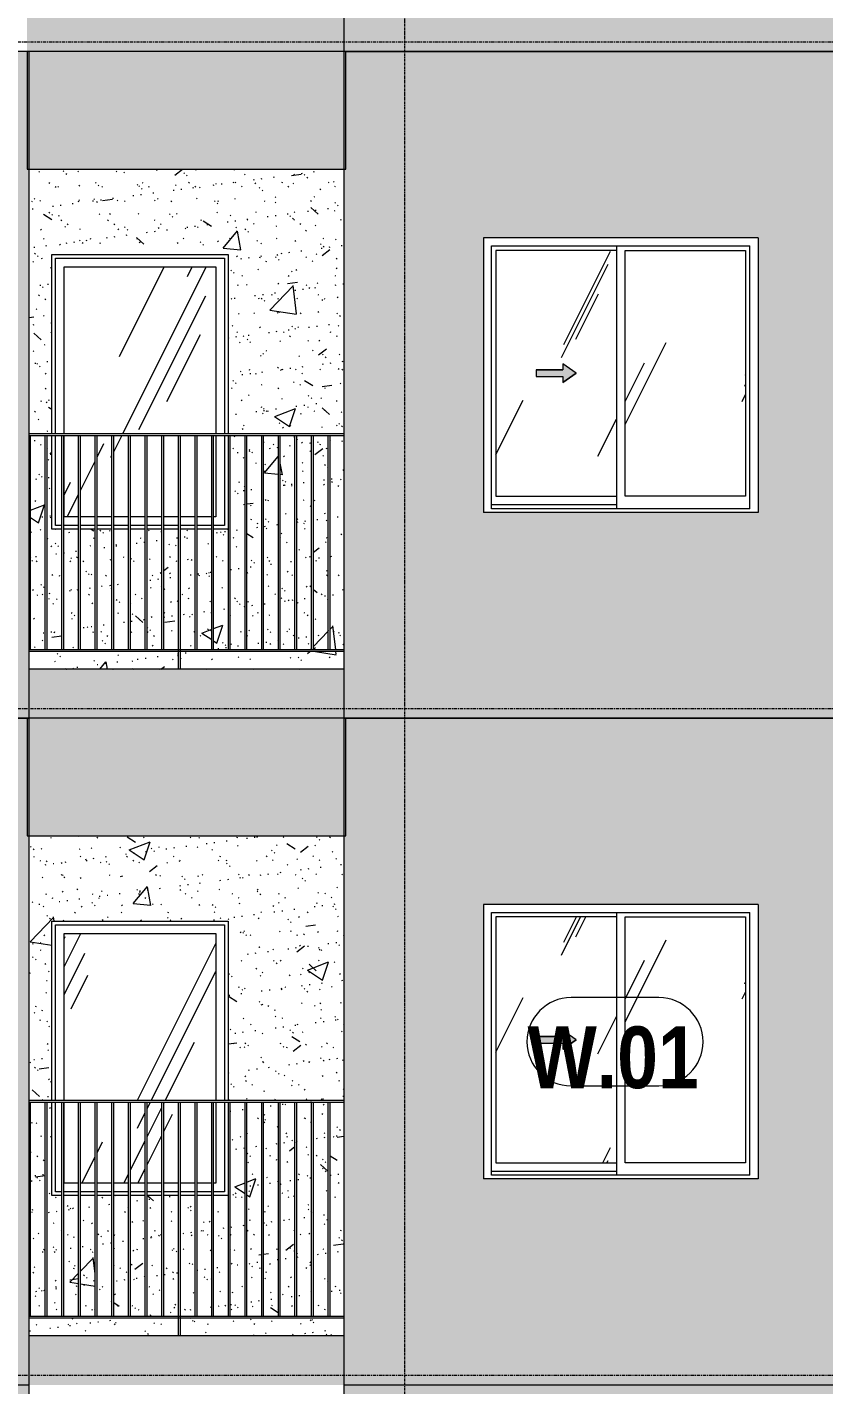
# Model space of a CAD drawing. Header units: millimetres. Extents: x 9199 to 175431, y -4466 to 35300.
# Drawn here: x 127776 to 131839, y 8950 to 15875 of the extents above; entities that cross this region are included whole.
import ezdxf

# ---------------------------------------------------------------- set-up
doc = ezdxf.new("R2010")
doc.units = ezdxf.units.MM
for name, pattern in [('1 NÉT CALL OUT', [6, 3, -3]), ('Centre', [31.75, 6.35, -4.7625, 15.875, -4.7625]), ('Grid Line', [22.225, 12.7, -3.175, 3.175, -3.175])]:
    doc.linetypes.add(name, pattern=pattern)
for name, color, linetype, lineweight in [('0-2', 250, 'Continuous', 5), ('A-DETL-GENF', 92, 'Continuous', 9), ('A-DETL-GENF-1', 92, '1 NÉT CALL OUT', 9), ('A-FLOR-HRAL-1', 253, 'Continuous', 9), ('A-FLOR-LEVL-2', 51, 'Centre', 9), ('A-GLAZ', 151, 'Continuous', 9), ('A-GLAZ-1', 253, 'Continuous', 9), ('A-GLAZ-2', 7, 'Continuous', 9), ('A-GLAZ-3', 7, '1 NÉT CALL OUT', 9), ('A-GLAZ-IDEN', 152, 'Continuous', 9), ('A-WALL', 113, 'Continuous', 9), ('A-WALL-PATT-1', 9, 'Continuous', 9), ('A-WALL-PATT-2', 111, 'Continuous', 5), ('I-WALL', 2, 'Continuous', 9), ('I-WALL-1', 7, 'Continuous', 9), ('S-GRID-1', 1, 'Grid Line', 9)]:
    doc.layers.add(name, color=color, linetype=linetype, lineweight=lineweight)
doc.styles.add('Arial_B_1', font='arialbd.ttf', dxfattribs={"width": 0.85, "height": 315})
pattern_1 = [(50, (-51555.6, 1200), (1093.104, -95.634), [114.3, -1257.3]), (355, (-51555.6, 1200), (-211.46, 1146.34), [91.44, -1005.84]), (100.451, (-51464.5, 1192), (881.656, 1050.7), [97.14, -1068.54]), (46.184, (-51555.6, 1504.8), (1626.47, -252.26), [171.45, -1885.95]), (96.636, (-51420, 1483.8), (1424.42, 1484.57), [145.71, -1602.81]), (351.184, (-51555.6, 1504.8), (1424.43, 1484.55), [137.16, -1508.76]), (21, (-51403.2, 1428.6), (909.686, -613.59), [114.3, -1257.3]), (326, (-51403.2, 1428.6), (370.81, 1105.13), [91.44, -1005.84]), (71.451, (-51327.4, 1377.5), (1280.5, 491.53), [97.14, -1068.54]), (37.5, (-51555.58, 1200), (18.531, 507.33), [50.292, -943.356, 50.292, -970.788, -1009.65]), (37.5, (-51555.58, 1200), (18.531, 507.33), [-2014.73, 50.29, -959.36]), (7.5, (-51555.6, 1200), (400.918, 601.084), [50.292, -531.876, 50.292, -920.496, -384.81]), (7.5, (-51555.6, 1200), (400.918, 601.084), [-1552.956, 50.29, -334.52]), (327.5, (-51895.43, 1200), (813.545, -34.374), [50.292, -330.708, 50.292, -1138.428, -1577.34]), (327.5, (-51895.43, 1200), (813.545, -34.374), [-1569.72, 50.29, -1527.05]), (317.5, (-52047.8, 1200), (888.775, 152.56), [50.29, -445.01, 50.29, -739.14, -1120.14]), (317.5, (-52047.8, 1200), (888.775, 152.56), [-1284.73, 50.29, -1069.85])]
pattern_2 = [(37.5, (-51555.58, 1200), (-4.7995, 146.8239), [5.029, -110.795, 5.029, -124.511, -123.825]), (37.5, (-51555.58, 1200), (-4.7995, 146.8239), [-245.364, 5.029, -118.796]), (7.5, (-51555.58, 1200), (134.8574, 215.0472), [5.029, -57.455, 5.029, -99.365, -40.005]), (7.5, (-51555.58, 1200), (134.8574, 215.0472), [-166.878, 5.029, -34.976]), (327.5, (-51649.3, 1200), (237.2978, 0.4316), [5.029, -33.071, 5.029, -132.131, -179.07]), (327.5, (-51649.3, 1200), (237.2978, 0.4316), [-175.26, 5.029, -174.041]), (317.5, (-51649.3, 1200), (229.067, 66.8792), [5.029, -14.021, 5.029, -84.887, -102.87]), (317.5, (-51649.3, 1200), (229.067, 66.8792), [-108.966, 5.029, -97.841])]
pattern_3 = [(63.435, (-51365, 1295.2), (-766.75, 2300.24), [952.5, -571.5, 952.5, -571.5, -1211.71]), (63.435, (-51365, 1295.2), (-766.75, 2300.24), [-3048, 381, -830.7]), (63.435, (-51412.7, 1342.9), (-766.75, 2300.24), [762, -952.5, 571.5, -571.5, -1402.21]), (63.435, (-51412.7, 1342.9), (-766.75, 2300.24), [-2857.5, 666.75, -735.46]), (63.435, (-51412.7, 1485.8), (-766.75, 2300.24), [571.5, -1143, 381, -571.5, -1592.71]), (63.435, (-51412.7, 1485.8), (-766.75, 2300.24), [-2667, 857.25, -735.46]), (63.435, (-51269.8, 1342.9), (-766.75, 2300.24), [571.5, -1143, 476.25, -2068.96]), (63.435, (-51127, 1485.8), (-766.75, 2300.24), [285.75, -1428.75, 190.5, -2354.7]), (63.435, (-51365, 1723.9), (-766.75, 2300.24), [190.5, -1428.75, 190.5, -762, -1687.96]), (63.435, (-51365, 1723.9), (-766.75, 2300.24), [-2571.75, 476.25, -1211.7]), (63.435, (-50507.8, 1581), (-766.75, 2300.24), [952.5, -1428.75, 1143, -754.5]), (63.435, (-50507.8, 1438.1), (-766.75, 2300.24), [1333.5, -952.5, 1428.75, -564]), (63.435, (-50412.6, 1485.8), (-766.75, 2300.24), [1524, -762, 1143, -830.7]), (63.435, (-50269.7, 1628.6), (-766.75, 2300.24), [952.5, -1333.5, 762, -1211.7]), (63.435, (-50412.6, 1914.4), (-766.75, 2300.24), [476.25, -1905, 571.5, -1306.96]), (63.435, (-50126.8, 1771.5), (-766.75, 2300.24), [381, -1905, 381, -1592.7])]
pattern_4 = [(63.435, (-49765.3, 1304.34), (-0.001, 1524), [532.46, -2875.3]), (63.435, (-51289.3, 1304.34), (-0.001, 1524), [532.46, -2875.3]), (63.435, (-49035.8, 1598.8), (-0.001, 1524), [532.46, -2875.3]), (63.435, (-50559.8, 1598.8), (-0.001, 1524), [532.46, -2875.3]), (63.435, (-49146.2, 1494.84), (-0.001, 1524), [532.46, -2875.3]), (63.435, (-50670.2, 1494.84), (-0.001, 1524), [532.46, -2875.3]), (63.435, (-49258.75, 2090.1), (-0.001, 1524), [258.8, -3148.97]), (63.435, (-50782.75, 2090.1), (-0.001, 1524), [258.8, -3148.97]), (63.435, (-49332.36, 1997.95), (-0.001, 1524), [532.46, -2875.3]), (63.435, (-50856.36, 1997.95), (-0.001, 1524), [532.46, -2875.3]), (63.435, (-49319.4, 2064.1), (-0.001, 1524), [532.46, -2875.3]), (63.435, (-50843.4, 2064.1), (-0.001, 1524), [532.46, -2875.3]), (63.435, (-49934.2, 1773.94), (-0.001, 1524), [532.46, -2875.3]), (63.435, (-51458.2, 1773.94), (-0.001, 1524), [532.46, -2875.3]), (63.435, (-49921.24, 1851.9), (-0.001, 1524), [532.46, -2875.3]), (63.435, (-51445.24, 1851.9), (-0.001, 1524), [532.46, -2875.3]), (63.435, (-49917.74, 1908.1), (-0.001, 1524), [532.46, -2875.3]), (63.435, (-51441.74, 1908.1), (-0.001, 1524), [532.46, -2875.3])]

# ---------------------------------------------------------------- blocks, each defined once
blk = doc.blocks.new('M_Fixed - 900 x 1400-V177-TKCS_MẶT ĐỨNG HƯỚNG TÂY')
at = {"layer": 'A-GLAZ'}
h = blk.add_hatch(dxfattribs=at)
h.set_pattern_fill('FP_26', color=256, style=0, pattern_type=2)
h.set_pattern_definition(pattern_3)
h.paths.add_polyline_path([(-53100.5, 13378), (-53100.5, 13790), (-53173.9, 13790), (-53173.9, 13378)])
h.paths.add_polyline_path([(-53090.5, 13378), (-53015.6, 13378), (-53015.6, 13790), (-53090.5, 13790), (-53090.5, 13461.4)])
h.paths.add_polyline_path([(-53005.6, 13378), (-52930.7, 13378), (-52930.7, 13790), (-53005.6, 13790), (-53005.6, 13546.4)])
h.paths.add_polyline_path([(-52920.7, 13378), (-52845.7, 13378), (-52845.7, 13790), (-52920.7, 13790), (-52920.7, 13631.3)])
h.paths.add_polyline_path([(-52590.9, 13378), (-52590.9, 13790), (-52665.8, 13790), (-52665.8, 13378)])
h.paths.add_polyline_path([(-52835.7, 13378), (-52760.8, 13378), (-52761.9, 13790), (-52835.7, 13790), (-52835.7, 13716.2)])
h.paths.add_polyline_path([(-52580.9, 13378), (-52506, 13378), (-52506, 13790), (-52580.9, 13790), (-52580.9, 13558.9)])
h.paths.add_polyline_path([(-52421, 13378), (-52421, 13790), (-52496, 13790), (-52496, 13378)])
h.paths.add_polyline_path([(-52411, 13378), (-52399.9, 13378), (-52399.9, 13790), (-52411, 13790), (-52411, 13389.1)])
h.paths.add_polyline_path([(-52675.8, 13378), (-52675.8, 13790), (-52750.8, 13790), (-52750.8, 13378)])
h.paths.add_polyline_path([(-52399.9, 13800), (-52399.9, 14652), (-53173.9, 14652), (-53173.9, 13800), (-52751.9, 13800)])
at = {"layer": 'A-GLAZ-2'}
for p, q in [((-53217.9, 13800), (-53217.9, 14696)), ((-53217.9, 14696), (-52355.9, 14696)), ((-52355.9, 14696), (-52355.9, 13800)), ((-53173.9, 13800), (-53173.9, 14652)), ((-53173.9, 14652), (-52399.9, 14652)), ((-52399.9, 14652), (-52399.9, 13800)), ((-53217.9, 13334), (-53217.9, 13790)), ((-53173.9, 13378), (-53173.9, 13790)), ((-52399.9, 13790), (-52399.9, 13378)), ((-52355.9, 13790), (-52355.9, 13334)), ((-53100.5, 13378), (-53173.9, 13378)), ((-53015.6, 13378), (-53090.5, 13378)), ((-52930.7, 13378), (-53005.6, 13378)), ((-52845.7, 13378), (-52920.7, 13378)), ((-52760.8, 13378), (-52835.7, 13378)), ((-52675.8, 13378), (-52750.8, 13378)), ((-52590.9, 13378), (-52665.8, 13378)), ((-52506, 13378), (-52580.9, 13378)), ((-52421, 13378), (-52496, 13378)), ((-52399.9, 13378), (-52411, 13378)), ((-53185.5, 13334), (-53217.9, 13334)), ((-53100.5, 13334), (-53175.5, 13334)), ((-53015.6, 13334), (-53090.5, 13334)), ((-52930.7, 13334), (-53005.6, 13334)), ((-52845.7, 13334), (-52920.7, 13334)), ((-52760.8, 13334), (-52835.7, 13334)), ((-52675.8, 13334), (-52750.8, 13334)), ((-52590.9, 13334), (-52665.8, 13334)), ((-52506, 13334), (-52580.9, 13334)), ((-52421, 13334), (-52496, 13334)), ((-52355.9, 13334), (-52411, 13334))]:
    blk.add_line(p, q, dxfattribs=at)
blk = doc.blocks.new('Railing - 10mm-901206-TKCS_MẶT ĐỨNG HƯỚNG TÂY')
at = {"layer": 'A-FLOR-HRAL-1'}
for p, q in [((-68226.4, 5900), (-68226.4, 6990)), ((-68216.4, 5900), (-68216.4, 6990))]:
    blk.add_line(p, q, dxfattribs=at)
blk = doc.blocks.new('Railing - 50 x 10mm-901224-TKCS_MẶT ĐỨNG HƯỚNG TÂY')
at = {"layer": 'A-FLOR-HRAL-1'}
for p, q in [((-68990.9, 5800), (-68990.9, 6990)), ((-68980.9, 6990), (-68990.9, 6990)), ((-68980.9, 5800), (-68980.9, 6990))]:
    blk.add_line(p, q, dxfattribs=at)
blk = doc.blocks.new('Railing - 10mm-V147-TKCS_MẶT ĐỨNG HƯỚNG TÂY')
at = {"layer": 'A-FLOR-HRAL-1'}
blk.add_line((-69745.352937, 5900), (-69745.352937, 6990), dxfattribs=at)
blk = doc.blocks.new('Railing - Railing-883902-TKCS_MẶT ĐỨNG HƯỚNG TÂY')
at = {"layer": 'A-FLOR-HRAL-1'}
for p, q in [((-53351.9, 5900), (-51746.9, 5900)), ((-51746.9, 5890), (-53351.9, 5890))]:
    blk.add_line(p, q, dxfattribs=at)
for name, p in [('Railing - 10mm-V147-TKCS_MẶT ĐỨNG HƯỚNG TÂY', (16400, 0)), ('Railing - 10mm-901206-TKCS_MẶT ĐỨNG HƯỚNG TÂY', (14956, 0)), ('Railing - 10mm-901206-TKCS_MẶT ĐỨNG HƯỚNG TÂY', (15041, 0)), ('Railing - 10mm-901206-TKCS_MẶT ĐỨNG HƯỚNG TÂY', (15125.9, 0)), ('Railing - 10mm-901206-TKCS_MẶT ĐỨNG HƯỚNG TÂY', (15210.8, 0)), ('Railing - 10mm-901206-TKCS_MẶT ĐỨNG HƯỚNG TÂY', (15295.8, 0)), ('Railing - 10mm-901206-TKCS_MẶT ĐỨNG HƯỚNG TÂY', (15380.7, 0)), ('Railing - 10mm-901206-TKCS_MẶT ĐỨNG HƯỚNG TÂY', (15465.7, 0)), ('Railing - 10mm-901206-TKCS_MẶT ĐỨNG HƯỚNG TÂY', (15550.6, 0)), ('Railing - 50 x 10mm-901224-TKCS_MẶT ĐỨNG HƯỚNG TÂY', (16400, 0)), ('Railing - 10mm-901206-TKCS_MẶT ĐỨNG HƯỚNG TÂY', (15720.5, 0)), ('Railing - 10mm-901206-TKCS_MẶT ĐỨNG HƯỚNG TÂY', (15805.4, 0)), ('Railing - 10mm-901206-TKCS_MẶT ĐỨNG HƯỚNG TÂY', (15890.4, 0)), ('Railing - 10mm-901206-TKCS_MẶT ĐỨNG HƯỚNG TÂY', (15975.3, 0)), ('Railing - 10mm-901206-TKCS_MẶT ĐỨNG HƯỚNG TÂY', (16060.2, 0)), ('Railing - 10mm-901206-TKCS_MẶT ĐỨNG HƯỚNG TÂY', (16145.2, 0)), ('Railing - 10mm-901206-TKCS_MẶT ĐỨNG HƯỚNG TÂY', (16230.1, 0)), ('Railing - 10mm-901206-TKCS_MẶT ĐỨNG HƯỚNG TÂY', (16315.1, 0)), ('Railing - 10mm-901206-TKCS_MẶT ĐỨNG HƯỚNG TÂY', (16400, 0))]:
    blk.add_blockref(name, p)
blk = doc.blocks.new('Top Rail Type - Top Rail_Internal_-883903-TKCS_MẶT ĐỨNG HƯỚNG TÂY')
at = {"layer": 'A-FLOR-HRAL-1'}
for p, q in [((-51746.9, 7000), (-53351.9, 7000)), ((-51746.9, 6990), (-53351.9, 6990))]:
    blk.add_line(p, q, dxfattribs=at)
blk = doc.blocks.new('NCV_TKTC_TANG 3 - 4_rvt-3-TKCS_MẶT ĐỨNG HƯỚNG TÂY')
at = {"layer": 'A-WALL-PATT-1'}
h = blk.add_hatch(dxfattribs=at)
h.set_pattern_fill('FP_19', color=256, style=0, pattern_type=2)
h.set_pattern_definition(pattern_1)
h.paths.add_polyline_path([(-53332, 12600), (-52590.9, 12600), (-52590.9, 12690), (-53351.9, 12690), (-53351.9, 12600), (-53340.3, 12600)])
h.paths.add_polyline_path([(-51849.2, 12600), (-51746.9, 12600), (-51746.9, 12690), (-52580.9, 12690), (-52580.9, 12600)])
h.paths.add_polyline_path([(-51746.9, 12700), (-51746.9, 13790), (-51816.4, 13790), (-51816.4, 12700), (-51812.1, 12700)])
h.paths.add_polyline_path([(-53185.5, 12700), (-53185.5, 13315), (-53236.9, 13315), (-53236.9, 13790), (-53260.4, 13790), (-53260.4, 12700), (-53247.3, 12700)])
h.paths.add_polyline_path([(-53175.5, 12700), (-53100.5, 12700), (-53100.5, 13315), (-53175.5, 13315), (-53175.5, 13292.3)])
h.paths.add_polyline_path([(-53015.6, 12700), (-53015.6, 13315), (-53090.5, 13315), (-53090.5, 12700), (-53058.6, 12700)])
h.paths.add_polyline_path([(-53005.6, 12700), (-52930.7, 12700), (-52930.7, 13315), (-53005.6, 13315), (-53005.6, 12745.2)])
h.paths.add_polyline_path([(-52920.7, 12700), (-52845.7, 12700), (-52845.7, 13315), (-52920.7, 13315), (-52920.7, 12817.5)])
h.paths.add_polyline_path([(-52835.7, 12700), (-52760.8, 12700), (-52760.8, 13315), (-52835.7, 13315), (-52835.7, 12889.9)])
h.paths.add_polyline_path([(-52750.8, 12700), (-52675.8, 12700), (-52675.8, 13315), (-52750.8, 13315), (-52750.8, 12962.3)])
h.paths.add_polyline_path([(-52590.9, 12700), (-52590.9, 13315), (-52665.8, 13315), (-52665.8, 12700)])
h.paths.add_polyline_path([(-52580.9, 12700), (-52506, 12700), (-52506, 13315), (-52580.9, 13315), (-52580.9, 13107.1)])
h.paths.add_polyline_path([(-52496, 12700), (-52421, 12700), (-52421, 13315), (-52496, 13315), (-52496, 13179.5)])
h.paths.add_polyline_path([(-52411, 12700), (-52336.1, 12700), (-52336.9, 13315), (-52411, 13315), (-52411, 13251.9)])
h.paths.add_polyline_path([(-52326.1, 12700), (-52251.1, 12700), (-52251.1, 13790), (-52326.1, 13790), (-52326.1, 13292.3)])
h.paths.add_polyline_path([(-52166.2, 12700), (-52166.2, 13790), (-52241.1, 13790), (-52241.1, 12700)])
h.paths.add_polyline_path([(-52156.2, 12700), (-52081.3, 12700), (-52081.3, 13790), (-52156.2, 13790), (-52156.2, 13050)])
h.paths.add_polyline_path([(-52071.3, 12700), (-51996.3, 12700), (-51996.3, 13790), (-52071.3, 13790), (-52071.3, 12925.5)])
h.paths.add_polyline_path([(-51986.3, 12700), (-51911.4, 12700), (-51911.4, 13790), (-51986.3, 13790), (-51986.3, 12800.9)])
h.paths.add_polyline_path([(-53318.7, 12700), (-53270.4, 12700), (-53270.4, 13790), (-53345.4, 13790), (-53345.4, 12700), (-53325.8, 12700)])
h.paths.add_polyline_path([(-51826.4, 12700), (-51826.4, 13790), (-51901.4, 13790), (-51901.4, 12700)])
h.paths.add_polyline_path([(-53287.4, 13800), (-53236.9, 13800), (-53236.9, 14715), (-52336.9, 14715), (-52336.9, 13800), (-51746.9, 13800), (-51746.9, 15150), (-53351.9, 15150), (-53351.9, 13800)])
h = blk.add_hatch(dxfattribs=at)
h.set_pattern_fill('FP_20', color=256, style=0, pattern_type=2)
h.set_pattern_definition(pattern_2)
h.paths.add_polyline_path([(-53332, 12600), (-52590.9, 12600), (-52590.9, 12690), (-53351.9, 12690), (-53351.9, 12600), (-53340.3, 12600)])
h.paths.add_polyline_path([(-51849.2, 12600), (-51746.9, 12600), (-51746.9, 12690), (-52580.9, 12690), (-52580.9, 12600)])
h.paths.add_polyline_path([(-51746.9, 12700), (-51746.9, 13790), (-51816.4, 13790), (-51816.4, 12700), (-51812.1, 12700)])
h.paths.add_polyline_path([(-53185.5, 12700), (-53185.5, 13315), (-53236.9, 13315), (-53236.9, 13790), (-53260.4, 13790), (-53260.4, 12700), (-53247.3, 12700)])
h.paths.add_polyline_path([(-53175.5, 12700), (-53100.5, 12700), (-53100.5, 13315), (-53175.5, 13315), (-53175.5, 13292.3)])
h.paths.add_polyline_path([(-53015.6, 12700), (-53015.6, 13315), (-53090.5, 13315), (-53090.5, 12700), (-53058.6, 12700)])
h.paths.add_polyline_path([(-53005.6, 12700), (-52930.7, 12700), (-52930.7, 13315), (-53005.6, 13315), (-53005.6, 12745.2)])
h.paths.add_polyline_path([(-52920.7, 12700), (-52845.7, 12700), (-52845.7, 13315), (-52920.7, 13315), (-52920.7, 12817.5)])
h.paths.add_polyline_path([(-52835.7, 12700), (-52760.8, 12700), (-52760.8, 13315), (-52835.7, 13315), (-52835.7, 12889.9)])
h.paths.add_polyline_path([(-52750.8, 12700), (-52675.8, 12700), (-52675.8, 13315), (-52750.8, 13315), (-52750.8, 12962.3)])
h.paths.add_polyline_path([(-52590.9, 12700), (-52590.9, 13315), (-52665.8, 13315), (-52665.8, 12700)])
h.paths.add_polyline_path([(-52580.9, 12700), (-52506, 12700), (-52506, 13315), (-52580.9, 13315), (-52580.9, 13107.1)])
h.paths.add_polyline_path([(-52496, 12700), (-52421, 12700), (-52421, 13315), (-52496, 13315), (-52496, 13179.5)])
h.paths.add_polyline_path([(-52411, 12700), (-52336.1, 12700), (-52336.9, 13315), (-52411, 13315), (-52411, 13251.9)])
h.paths.add_polyline_path([(-52326.1, 12700), (-52251.1, 12700), (-52251.1, 13790), (-52326.1, 13790), (-52326.1, 13292.3)])
h.paths.add_polyline_path([(-52166.2, 12700), (-52166.2, 13790), (-52241.1, 13790), (-52241.1, 12700)])
h.paths.add_polyline_path([(-52156.2, 12700), (-52081.3, 12700), (-52081.3, 13790), (-52156.2, 13790), (-52156.2, 13050)])
h.paths.add_polyline_path([(-52071.3, 12700), (-51996.3, 12700), (-51996.3, 13790), (-52071.3, 13790), (-52071.3, 12925.5)])
h.paths.add_polyline_path([(-51986.3, 12700), (-51911.4, 12700), (-51911.4, 13790), (-51986.3, 13790), (-51986.3, 12800.9)])
h.paths.add_polyline_path([(-53318.7, 12700), (-53270.4, 12700), (-53270.4, 13790), (-53345.4, 13790), (-53345.4, 12700), (-53325.8, 12700)])
h.paths.add_polyline_path([(-51826.4, 12700), (-51826.4, 13790), (-51901.4, 13790), (-51901.4, 12700)])
h.paths.add_polyline_path([(-53287.4, 13800), (-53236.9, 13800), (-53236.9, 14715), (-52336.9, 14715), (-52336.9, 13800), (-51746.9, 13800), (-51746.9, 15150), (-53351.9, 15150), (-53351.9, 13800)])
at = {"layer": 'I-WALL-1'}
for p, q in [((-53236.9, 13800), (-53236.9, 14715)), ((-53236.9, 14715), (-52336.9, 14715)), ((-52336.9, 14715), (-52336.9, 13800)), ((-53236.9, 13315), (-53236.9, 13790)), ((-52336.9, 13790), (-52336.9, 13315)), ((-53185.5, 13315), (-53236.9, 13315)), ((-53100.5, 13315), (-53175.5, 13315)), ((-53015.6, 13315), (-53090.5, 13315)), ((-52930.7, 13315), (-53005.6, 13315)), ((-52845.7, 13315), (-52920.7, 13315)), ((-52760.8, 13315), (-52835.7, 13315)), ((-52675.8, 13315), (-52750.8, 13315)), ((-52590.9, 13315), (-52665.8, 13315)), ((-52506, 13315), (-52580.9, 13315)), ((-52421, 13315), (-52496, 13315)), ((-52336.9, 13315), (-52411, 13315))]:
    blk.add_line(p, q, dxfattribs=at)
at = {"layer": 'A-FLOR-HRAL-1'}
for name in ['Top Rail Type - Top Rail_Internal_-883903-TKCS_MẶT ĐỨNG HƯỚNG TÂY', 'Railing - Railing-883902-TKCS_MẶT ĐỨNG HƯỚNG TÂY']:
    blk.add_blockref(name, (0, 6800), dxfattribs=at)
at = {"layer": 'A-GLAZ-1'}
blk.add_blockref('M_Fixed - 900 x 1400-V177-TKCS_MẶT ĐỨNG HƯỚNG TÂY', (0, 0), dxfattribs=at)
blk = doc.blocks.new('M_Fixed - 900 x 1400-V243-TKCS_MẶT ĐỨNG HƯỚNG TÂY')
at = {"layer": 'A-GLAZ'}
h = blk.add_hatch(dxfattribs=at)
h.set_pattern_fill('FP_26', color=256, style=0, pattern_type=2)
h.set_pattern_definition(pattern_3)
h.paths.add_polyline_path([(-53100.5, 9978), (-53100.5, 10390), (-53173.9, 10390), (-53173.9, 9978)])
h.paths.add_polyline_path([(-53090.5, 9978), (-53015.6, 9978), (-53015.6, 10390), (-53090.5, 10390), (-53090.5, 10004.4)])
h.paths.add_polyline_path([(-53005.6, 9978), (-52930.7, 9978), (-52930.7, 10390), (-53005.6, 10390), (-53005.6, 10004.4)])
h.paths.add_polyline_path([(-52920.7, 9978), (-52845.7, 9978), (-52845.7, 10390), (-52920.7, 10390), (-52920.7, 10004.4)])
h.paths.add_polyline_path([(-52835.7, 9978), (-52760.8, 9978), (-52761.9, 10390), (-52835.7, 10390), (-52835.7, 10004.4)])
h.paths.add_polyline_path([(-52750.8, 9978), (-52675.8, 9978), (-52675.8, 10390), (-52750.8, 10390), (-52750.8, 10004.4)])
h.paths.add_polyline_path([(-52665.8, 9978), (-52590.9, 9978), (-52590.9, 10390), (-52665.8, 10390), (-52665.8, 10004.4)])
h.paths.add_polyline_path([(-52580.9, 9978), (-52506, 9978), (-52506, 10390), (-52580.9, 10390), (-52580.9, 10004.4)])
h.paths.add_polyline_path([(-52496, 9978), (-52421, 9978), (-52421, 10390), (-52496, 10390), (-52496, 10004.4)])
h.paths.add_polyline_path([(-52411, 9978), (-52399.9, 9978), (-52399.9, 10390), (-52411, 10390), (-52411, 9989.1)])
h.paths.add_polyline_path([(-53173.9, 10400), (-52399.9, 10400), (-52399.9, 11252), (-53173.9, 11252), (-53173.9, 10752)])
at = {"layer": 'A-GLAZ-2'}
for p, q in [((-53217.9, 10400), (-53217.9, 11296)), ((-53217.9, 11296), (-52355.9, 11296)), ((-52355.9, 11296), (-52355.9, 10400)), ((-53173.9, 10400), (-53173.9, 11252)), ((-53173.9, 11252), (-52399.9, 11252)), ((-52399.9, 11252), (-52399.9, 10400)), ((-53217.9, 9934), (-53217.9, 10390)), ((-53173.9, 9978), (-53173.9, 10390)), ((-52399.9, 10390), (-52399.9, 9978)), ((-52355.9, 10390), (-52355.9, 9934)), ((-53100.5, 9978), (-53173.9, 9978)), ((-53015.6, 9978), (-53090.5, 9978)), ((-52930.7, 9978), (-53005.6, 9978)), ((-52845.7, 9978), (-52920.7, 9978)), ((-52760.8, 9978), (-52835.7, 9978)), ((-52675.8, 9978), (-52750.8, 9978)), ((-52590.9, 9978), (-52665.8, 9978)), ((-52506, 9978), (-52580.9, 9978)), ((-52421, 9978), (-52496, 9978)), ((-52399.9, 9978), (-52411, 9978)), ((-53185.5, 9934), (-53217.9, 9934)), ((-53100.5, 9934), (-53175.5, 9934)), ((-53015.6, 9934), (-53090.5, 9934)), ((-52930.7, 9934), (-53005.6, 9934)), ((-52845.7, 9934), (-52920.7, 9934)), ((-52760.8, 9934), (-52835.7, 9934)), ((-52675.8, 9934), (-52750.8, 9934)), ((-52590.9, 9934), (-52665.8, 9934)), ((-52506, 9934), (-52580.9, 9934)), ((-52421, 9934), (-52496, 9934)), ((-52355.9, 9934), (-52411, 9934))]:
    blk.add_line(p, q, dxfattribs=at)
blk = doc.blocks.new('NCV_TKTC_TANG 3 - 4_rvt-4-TKCS_MẶT ĐỨNG HƯỚNG TÂY')
at = {"layer": 'A-WALL-PATT-1'}
h = blk.add_hatch(dxfattribs=at)
h.set_pattern_fill('FP_19', color=256, style=0, pattern_type=2)
h.set_pattern_definition(pattern_1)
h.paths.add_polyline_path([(-53332, 9200), (-52590.9, 9200), (-52590.9, 9290), (-53351.9, 9290), (-53351.9, 9200), (-53340.3, 9200)])
h.paths.add_polyline_path([(-51849.2, 9200), (-51746.9, 9200), (-51746.9, 9290), (-52580.9, 9290), (-52580.9, 9200), (-52189.1, 9200)])
h.paths.add_polyline_path([(-52930.7, 9300), (-52930.7, 9915), (-53005.6, 9915), (-53005.6, 9300)])
h.paths.add_polyline_path([(-52920.7, 9300), (-52845.7, 9300), (-52845.7, 9915), (-52920.7, 9915), (-52920.7, 9417.5)])
h.paths.add_polyline_path([(-52835.7, 9300), (-52760.8, 9300), (-52760.8, 9915), (-52835.7, 9915), (-52835.7, 9489.9)])
h.paths.add_polyline_path([(-52750.8, 9300), (-52675.8, 9300), (-52675.8, 9915), (-52750.8, 9915), (-52750.8, 9562.3)])
h.paths.add_polyline_path([(-52590.9, 9300), (-52590.9, 9915), (-52665.8, 9915), (-52665.8, 9300)])
h.paths.add_polyline_path([(-52580.9, 9300), (-52506, 9300), (-52506, 9915), (-52580.9, 9915), (-52580.9, 9707.1)])
h.paths.add_polyline_path([(-52496, 9300), (-52421, 9300), (-52421, 9915), (-52496, 9915), (-52496, 9779.5)])
h.paths.add_polyline_path([(-52336.1, 9300), (-52336.9, 9915), (-52411, 9915), (-52411, 9300)])
h.paths.add_polyline_path([(-52326.1, 9300), (-52251.1, 9300), (-52251.1, 10390), (-52326.1, 10390), (-52326.1, 9899.1)])
h.paths.add_polyline_path([(-52241.1, 9300), (-52166.2, 9300), (-52166.2, 10390), (-52241.1, 10390), (-52241.1, 9774.5)])
h.paths.add_polyline_path([(-52081.3, 9300), (-52081.3, 10390), (-52156.2, 10390), (-52156.2, 9300)])
h.paths.add_polyline_path([(-53015.6, 9300), (-53015.6, 9915), (-53090.5, 9915), (-53090.5, 9300), (-53058.6, 9300)])
h.paths.add_polyline_path([(-51746.9, 9300), (-51746.9, 10390), (-51816.4, 10390), (-51816.4, 9300), (-51812.1, 9300)])
h.paths.add_polyline_path([(-53318.7, 9300), (-53270.4, 9300), (-53270.4, 10390), (-53345.4, 10390), (-53345.4, 9300), (-53325.8, 9300)])
h.paths.add_polyline_path([(-52071.3, 9300), (-51996.3, 9300), (-51996.3, 10390), (-52071.3, 10390), (-52071.3, 9525.5)])
h.paths.add_polyline_path([(-53247.3, 9300), (-53185.5, 9300), (-53185.5, 9915), (-53236.9, 9915), (-53236.9, 10390), (-53260.4, 10390), (-53260.4, 9300)])
h.paths.add_polyline_path([(-53175.5, 9300), (-53100.5, 9300), (-53100.5, 9915), (-53175.5, 9915)])
h.paths.add_polyline_path([(-51986.3, 9300), (-51911.4, 9300), (-51911.4, 10390), (-51986.3, 10390), (-51986.3, 9400.9)])
h.paths.add_polyline_path([(-51901.4, 9300), (-51826.4, 9300), (-51826.4, 10390), (-51901.4, 10390), (-51901.4, 9642.9)])
h.paths.add_polyline_path([(-51746.9, 10400), (-51746.9, 11750), (-53351.9, 11750), (-53351.9, 10400), (-53236.9, 10400), (-53236.9, 11315), (-52336.9, 11315), (-52336.9, 10400), (-52098.6, 10400)])
h = blk.add_hatch(dxfattribs=at)
h.set_pattern_fill('FP_20', color=256, style=0, pattern_type=2)
h.set_pattern_definition(pattern_2)
h.paths.add_polyline_path([(-53332, 9200), (-52590.9, 9200), (-52590.9, 9290), (-53351.9, 9290), (-53351.9, 9200), (-53340.3, 9200)])
h.paths.add_polyline_path([(-51849.2, 9200), (-51746.9, 9200), (-51746.9, 9290), (-52580.9, 9290), (-52580.9, 9200), (-52189.1, 9200)])
h.paths.add_polyline_path([(-52930.7, 9300), (-52930.7, 9915), (-53005.6, 9915), (-53005.6, 9300)])
h.paths.add_polyline_path([(-52920.7, 9300), (-52845.7, 9300), (-52845.7, 9915), (-52920.7, 9915), (-52920.7, 9417.5)])
h.paths.add_polyline_path([(-52835.7, 9300), (-52760.8, 9300), (-52760.8, 9915), (-52835.7, 9915), (-52835.7, 9489.9)])
h.paths.add_polyline_path([(-52750.8, 9300), (-52675.8, 9300), (-52675.8, 9915), (-52750.8, 9915), (-52750.8, 9562.3)])
h.paths.add_polyline_path([(-52590.9, 9300), (-52590.9, 9915), (-52665.8, 9915), (-52665.8, 9300)])
h.paths.add_polyline_path([(-52580.9, 9300), (-52506, 9300), (-52506, 9915), (-52580.9, 9915), (-52580.9, 9707.1)])
h.paths.add_polyline_path([(-52496, 9300), (-52421, 9300), (-52421, 9915), (-52496, 9915), (-52496, 9779.5)])
h.paths.add_polyline_path([(-52336.1, 9300), (-52336.9, 9915), (-52411, 9915), (-52411, 9300)])
h.paths.add_polyline_path([(-52326.1, 9300), (-52251.1, 9300), (-52251.1, 10390), (-52326.1, 10390), (-52326.1, 9899.1)])
h.paths.add_polyline_path([(-52241.1, 9300), (-52166.2, 9300), (-52166.2, 10390), (-52241.1, 10390), (-52241.1, 9774.5)])
h.paths.add_polyline_path([(-52081.3, 9300), (-52081.3, 10390), (-52156.2, 10390), (-52156.2, 9300)])
h.paths.add_polyline_path([(-53015.6, 9300), (-53015.6, 9915), (-53090.5, 9915), (-53090.5, 9300), (-53058.6, 9300)])
h.paths.add_polyline_path([(-51746.9, 9300), (-51746.9, 10390), (-51816.4, 10390), (-51816.4, 9300), (-51812.1, 9300)])
h.paths.add_polyline_path([(-53318.7, 9300), (-53270.4, 9300), (-53270.4, 10390), (-53345.4, 10390), (-53345.4, 9300), (-53325.8, 9300)])
h.paths.add_polyline_path([(-52071.3, 9300), (-51996.3, 9300), (-51996.3, 10390), (-52071.3, 10390), (-52071.3, 9525.5)])
h.paths.add_polyline_path([(-53247.3, 9300), (-53185.5, 9300), (-53185.5, 9915), (-53236.9, 9915), (-53236.9, 10390), (-53260.4, 10390), (-53260.4, 9300)])
h.paths.add_polyline_path([(-53175.5, 9300), (-53100.5, 9300), (-53100.5, 9915), (-53175.5, 9915)])
h.paths.add_polyline_path([(-51986.3, 9300), (-51911.4, 9300), (-51911.4, 10390), (-51986.3, 10390), (-51986.3, 9400.9)])
h.paths.add_polyline_path([(-51901.4, 9300), (-51826.4, 9300), (-51826.4, 10390), (-51901.4, 10390), (-51901.4, 9642.9)])
h.paths.add_polyline_path([(-51746.9, 10400), (-51746.9, 11750), (-53351.9, 11750), (-53351.9, 10400), (-53236.9, 10400), (-53236.9, 11315), (-52336.9, 11315), (-52336.9, 10400), (-52098.6, 10400)])
at = {"layer": 'I-WALL-1'}
for p, q in [((-53236.9, 10400), (-53236.9, 11315)), ((-53236.9, 11315), (-52336.9, 11315)), ((-52336.9, 11315), (-52336.9, 10400)), ((-53236.9, 9915), (-53236.9, 10390)), ((-52336.9, 10390), (-52336.9, 9915)), ((-53185.5, 9915), (-53236.9, 9915)), ((-53100.5, 9915), (-53175.5, 9915)), ((-53015.6, 9915), (-53090.5, 9915)), ((-52930.7, 9915), (-53005.6, 9915)), ((-52845.7, 9915), (-52920.7, 9915)), ((-52760.8, 9915), (-52835.7, 9915)), ((-52675.8, 9915), (-52750.8, 9915)), ((-52590.9, 9915), (-52665.8, 9915)), ((-52506, 9915), (-52580.9, 9915)), ((-52421, 9915), (-52496, 9915)), ((-52336.9, 9915), (-52411, 9915))]:
    blk.add_line(p, q, dxfattribs=at)
at = {"layer": 'A-FLOR-HRAL-1'}
for name in ['Top Rail Type - Top Rail_Internal_-883903-TKCS_MẶT ĐỨNG HƯỚNG TÂY', 'Railing - Railing-883902-TKCS_MẶT ĐỨNG HƯỚNG TÂY']:
    blk.add_blockref(name, (0, 3400), dxfattribs=at)
at = {"layer": 'A-GLAZ-1'}
blk.add_blockref('M_Fixed - 900 x 1400-V243-TKCS_MẶT ĐỨNG HƯỚNG TÂY', (0, 0), dxfattribs=at)
blk = doc.blocks.new('1_FAMILY RVT - W01-WxH 1400x1400xmm-V143-TKCS_MẶT ĐỨNG HƯỚNG TÂY')
at = {"layer": 'A-DETL-GENF-1'}
blk.add_hatch(color=256, dxfattribs=at).paths.add_polyline_path([(-50630.8, 10662.1), (-50563.1, 10709.5), (-50630.8, 10757), (-50630.8, 10726.5), (-50766.3, 10726.5), (-50766.3, 10692.6), (-50630.8, 10692.6)])
at = {"layer": 'A-GLAZ'}
h = blk.add_hatch(dxfattribs=at)
h.set_pattern_fill('FP_18', color=256, style=0, pattern_type=2)
h.set_pattern_definition(pattern_4)
h.paths.add_polyline_path([(-50357.5, 10082.6), (-50357.5, 11336.5), (-50971.8, 11336.5), (-50971.8, 10082.6)])
h.paths.add_polyline_path([(-50630.8, 10662.1), (-50630.8, 10692.6), (-50766.3, 10692.6), (-50766.3, 10726.5), (-50630.8, 10726.5), (-50630.8, 10757), (-50563.1, 10709.5), (-50587.3, 10692.6)])
h = blk.add_hatch(dxfattribs=at)
h.set_pattern_fill('FP_18', color=256, style=0, pattern_type=2)
h.set_pattern_definition(pattern_4)
h.paths.add_polyline_path([(-49698.8, 10082.6), (-49698.8, 11336.5), (-50313.1, 11336.5), (-50313.1, 10082.6)])
at = {"layer": 'A-DETL-GENF'}
for p, q in [((-50630.8, 10757), (-50630.8, 10726.5)), ((-50563.1, 10709.5), (-50630.8, 10757)), ((-50563.1, 10709.5), (-50630.8, 10757)), ((-50630.8, 10757), (-50630.8, 10726.5)), ((-50766.3, 10726.5), (-50766.3, 10692.6)), ((-50766.3, 10726.5), (-50630.8, 10726.5)), ((-50630.8, 10726.5), (-50766.3, 10726.5)), ((-50766.3, 10726.5), (-50766.3, 10692.6)), ((-50766.3, 10692.6), (-50630.8, 10692.6)), ((-50766.3, 10692.6), (-50630.8, 10692.6)), ((-50563.1, 10709.5), (-50630.8, 10662.1)), ((-50630.8, 10662.1), (-50563.1, 10709.5)), ((-50630.8, 10692.6), (-50630.8, 10662.1)), ((-50630.8, 10692.6), (-50630.8, 10662.1))]:
    blk.add_line(p, q, dxfattribs=at)
at = {"layer": 'A-GLAZ'}
for p, q in [((-49635.3, 11400), (-51035.3, 11400)), ((-51035.3, 11400), (-51035.3, 10000)), ((-50994.4, 11359.1), (-49676.2, 11359.1)), ((-50994.4, 10019), (-50994.4, 11359.1)), ((-50357.5, 11359.1), (-50357.5, 10019)), ((-49676.2, 10019), (-49676.2, 11359.1)), ((-49635.3, 11400), (-49635.3, 10000)), ((-50971.8, 11336.5), (-50971.8, 10082.6)), ((-50357.5, 11336.5), (-50971.8, 11336.5)), ((-50313.1, 10082.6), (-50313.1, 11336.5)), ((-50313.1, 11336.5), (-49698.8, 11336.5)), ((-49698.8, 11336.5), (-49698.8, 10082.6)), ((-50971.8, 10082.6), (-50357.5, 10082.6)), ((-49698.8, 10082.6), (-50313.1, 10082.6)), ((-49635.3, 10000), (-51035.3, 10000)), ((-50357.5, 10038.1), (-50994.4, 10038.1)), ((-50357.5, 10038.1), (-50994.4, 10038.1)), ((-49676.2, 10019), (-50994.4, 10019))]:
    blk.add_line(p, q, dxfattribs=at)
blk = doc.blocks.new('1_FAMILY RVT - W01-WxH 1400x1400xmm-V254-TKCS_MẶT ĐỨNG HƯỚNG TÂY')
at = {"layer": 'A-DETL-GENF-1'}
blk.add_hatch(color=256, dxfattribs=at).paths.add_polyline_path([(-50630.8, 14062.1), (-50563.1, 14109.5), (-50630.8, 14157), (-50630.8, 14126.5), (-50766.3, 14126.5), (-50766.3, 14092.6), (-50630.8, 14092.6)])
at = {"layer": 'A-GLAZ'}
h = blk.add_hatch(dxfattribs=at)
h.set_pattern_fill('FP_18', color=256, style=0, pattern_type=2)
h.set_pattern_definition(pattern_4)
h.paths.add_polyline_path([(-50357.5, 13482.6), (-50357.5, 14736.5), (-50971.8, 14736.5), (-50971.8, 13482.6)])
h.paths.add_polyline_path([(-50630.8, 14062.1), (-50630.8, 14092.6), (-50766.3, 14092.6), (-50766.3, 14126.5), (-50630.8, 14126.5), (-50630.8, 14157), (-50563.1, 14109.5), (-50587.3, 14092.6)])
h = blk.add_hatch(dxfattribs=at)
h.set_pattern_fill('FP_18', color=256, style=0, pattern_type=2)
h.set_pattern_definition(pattern_4)
h.paths.add_polyline_path([(-49698.8, 13482.6), (-49698.8, 14736.5), (-50313.1, 14736.5), (-50313.1, 13482.6)])
at = {"layer": 'A-DETL-GENF'}
for p, q in [((-50630.8, 14157), (-50630.8, 14126.5)), ((-50563.1, 14109.5), (-50630.8, 14157)), ((-50563.1, 14109.5), (-50630.8, 14157)), ((-50630.8, 14157), (-50630.8, 14126.5)), ((-50766.3, 14126.5), (-50766.3, 14092.6)), ((-50766.3, 14126.5), (-50630.8, 14126.5)), ((-50630.8, 14126.5), (-50766.3, 14126.5)), ((-50766.3, 14126.5), (-50766.3, 14092.6)), ((-50766.3, 14092.6), (-50630.8, 14092.6)), ((-50766.3, 14092.6), (-50630.8, 14092.6)), ((-50563.1, 14109.5), (-50630.8, 14062.1)), ((-50630.8, 14062.1), (-50563.1, 14109.5)), ((-50630.8, 14092.6), (-50630.8, 14062.1)), ((-50630.8, 14092.6), (-50630.8, 14062.1))]:
    blk.add_line(p, q, dxfattribs=at)
at = {"layer": 'A-GLAZ'}
for p, q in [((-49635.3, 14800), (-51035.3, 14800)), ((-51035.3, 14800), (-51035.3, 13400)), ((-50994.4, 14759.1), (-49676.2, 14759.1)), ((-50994.4, 13419), (-50994.4, 14759.1)), ((-50357.5, 14759.1), (-50357.5, 13419)), ((-49676.2, 13419), (-49676.2, 14759.1)), ((-49635.3, 14800), (-49635.3, 13400)), ((-50971.8, 14736.5), (-50971.8, 13482.6)), ((-50357.5, 14736.5), (-50971.8, 14736.5)), ((-50313.1, 13482.6), (-50313.1, 14736.5)), ((-50313.1, 14736.5), (-49698.8, 14736.5)), ((-49698.8, 14736.5), (-49698.8, 13482.6)), ((-50357.5, 13438.1), (-50994.4, 13438.1)), ((-50357.5, 13438.1), (-50994.4, 13438.1)), ((-50971.8, 13482.6), (-50357.5, 13482.6)), ((-49698.8, 13482.6), (-50313.1, 13482.6)), ((-49635.3, 13400), (-51035.3, 13400)), ((-49676.2, 13419), (-50994.4, 13419))]:
    blk.add_line(p, q, dxfattribs=at)
blk = doc.blocks.new('SSA-WINDOW TAG - 10-2062020-TKCS_MẶT ĐỨNG HƯỚNG TÂY')
at = {"layer": 'A-GLAZ-IDEN'}
for p, q in [((-74740.8, 10925), (-75188.4, 10925)), ((-75188.4, 10475), (-74740.8, 10475))]:
    blk.add_line(p, q, dxfattribs=at)
for centre, start, end in [((-75188.4, 10700), 90, 270), ((-74740.8, 10700), 270, 90)]:
    blk.add_arc(centre, 225, start, end, dxfattribs=at)

msp = doc.modelspace()

# ---------------------------------------------------------------- hatches: boundary and pattern name
at = {"layer": 'A-WALL-PATT-2'}
h = msp.add_hatch(color=256, dxfattribs=at)
h.paths.add_polyline_path([(130007.2, 15750), (132496.2, 15750), (132496.2, 19150), (129401.2, 19150), (129401.2, 18550), (129391.2, 18550), (129391.2, 15750)])
h.paths.add_polyline_path([(131502.9, 16800), (130102.9, 16800), (130102.9, 18200), (131502.9, 18200), (131502.9, 16819.1)])
for points in [[(129391.2, 15750), (129391.2, 16000), (127776.2, 16000), (127776.2, 15750), (127890.9, 15750)], [(127890.9, 15150), (129401.2, 15150), (129401.2, 15750), (127776.2, 15750), (127776.2, 15150)], [(127890.9, 12350), (129391.2, 12350), (129391.2, 12600), (127786.2, 12600), (127786.2, 12350)], [(129401.2, 11750), (129401.2, 12350), (127776.2, 12350), (127776.2, 11750), (127890.9, 11750)], [(127890.9, 8950), (129391.2, 8950), (129391.2, 9200), (127786.2, 9200), (127786.2, 8950), (127871.2, 8950)]]:
    msp.add_hatch(color=256, dxfattribs=at).paths.add_polyline_path(points)
h = msp.add_hatch(color=256, dxfattribs=at)
h.paths.add_polyline_path([(126832.7, 12350), (127786.2, 12350), (127786.2, 15750), (124297.9, 15750), (124297.9, 12350), (125774.5, 12350)])
h.paths.add_polyline_path([(125774.5, 12600), (124501.2, 12600), (124501.2, 15150), (127426.7, 15150), (127426.7, 12600), (126832.7, 12600)])
h = msp.add_hatch(color=256, dxfattribs=at)
h.paths.add_polyline_path([(132496.2, 12350), (132496.2, 15750), (129391.2, 15750), (129391.2, 12350), (132123.6, 12350)])
h.paths.add_polyline_path([(130102.9, 13400), (130102.9, 14800), (131502.9, 14800), (131502.9, 13400), (130143.8, 13400)])
h = msp.add_hatch(color=256, dxfattribs=at)
h.paths.add_polyline_path([(126832.7, 8950), (127786.2, 8950), (127786.2, 12350), (124297.9, 12350), (124297.9, 8950), (125774.5, 8950)])
h.paths.add_polyline_path([(125774.5, 9200), (124501.2, 9200), (124501.2, 11750), (127426.7, 11750), (127426.7, 9200), (126832.7, 9200)])
h = msp.add_hatch(color=256, dxfattribs=at)
h.paths.add_polyline_path([(129391.2, 8950), (132496.2, 8950), (132496.2, 12350), (129391.2, 12350), (129391.2, 10004.4)])
h.paths.add_polyline_path([(131461.9, 10000), (130102.9, 10000), (130102.9, 11400), (131502.9, 11400), (131502.9, 10000)])
h = msp.add_hatch(color=256, dxfattribs=at)
h.paths.add_polyline_path([(124297.9, 5550), (127786.2, 5550), (127786.2, 8950), (124297.9, 8950), (124297.9, 5620.4)])
h.paths.add_polyline_path([(124501.2, 5800), (124501.2, 8350), (127426.7, 8350), (127426.7, 5800), (125774.5, 5800)])
h = msp.add_hatch(color=256, dxfattribs=at)
h.paths.add_polyline_path([(132496.2, 5550), (132496.2, 8950), (129391.2, 8950), (129391.2, 5550), (132123.6, 5550)])
h.paths.add_polyline_path([(131502.9, 6600), (130102.9, 6600), (130102.9, 8000), (131502.9, 8000), (131502.9, 6619)])

# ---------------------------------------------------------------- linework, layer by layer
at = {"layer": 'A-FLOR-LEVL-2'}
for p, q in [((96540.4, 15800), (171939.1, 15800)), ((96540.4, 12400), (171939.1, 12400)), ((96540.4, 9000), (171939.1, 9000))]:
    msp.add_line(p, q, dxfattribs=at)
at = {"layer": 'A-WALL'}
for p, q in [((129391.2, 18550), (129391.2, 15750)), ((127786.2, 15750), (121191.2, 15750)), ((127786.2, 5550), (127786.2, 15750)), ((129391.2, 15750), (129391.2, 5550)), ((135986.2, 15750), (129391.2, 15750)), ((129401.2, 15750), (135976.2, 15750)), ((127786.2, 12350), (121191.2, 12350)), ((121191.2, 12350), (127786.2, 12350)), ((135986.2, 12350), (129391.2, 12350)), ((129391.2, 12350), (135986.2, 12350)), ((121191.2, 8950), (127786.2, 8950)), ((129391.2, 8950), (135986.2, 8950))]:
    msp.add_line(p, q, dxfattribs=at)
at = {"layer": 'I-WALL'}
for p, q in [((129401.2, 15750), (127776.2, 15750)), ((127776.2, 15750), (127776.2, 15150)), ((129401.2, 15150), (129401.2, 15750)), ((127776.2, 15150), (129401.2, 15150)), ((129391.2, 12600), (127786.2, 12600)), ((127776.2, 12350), (127776.2, 11750)), ((129391.2, 12350), (127786.2, 12350)), ((129401.2, 11750), (129401.2, 12350)), ((127776.2, 11750), (129401.2, 11750)), ((129391.2, 9200), (127786.2, 9200))]:
    msp.add_line(p, q, dxfattribs=at)
at = {"layer": 'S-GRID-1'}
msp.add_line((129701.2, 634.2), (129701.2, 30542.5), dxfattribs=at)

# ---------------------------------------------------------------- block references
at = {"layer": '0-2'}
for name in ['NCV_TKTC_TANG 3 - 4_rvt-3-TKCS_MẶT ĐỨNG HƯỚNG TÂY', 'NCV_TKTC_TANG 3 - 4_rvt-4-TKCS_MẶT ĐỨNG HƯỚNG TÂY']:
    msp.add_blockref(name, (181138.2, 0), dxfattribs=at)
at = {"layer": 'A-GLAZ-3'}
for name in ['1_FAMILY RVT - W01-WxH 1400x1400xmm-V254-TKCS_MẶT ĐỨNG HƯỚNG TÂY', '1_FAMILY RVT - W01-WxH 1400x1400xmm-V143-TKCS_MẶT ĐỨNG HƯỚNG TÂY']:
    msp.add_blockref(name, (181138.2, 0), dxfattribs=at)
at = {"layer": 'A-GLAZ-IDEN'}
msp.add_blockref('SSA-WINDOW TAG - 10-2062020-TKCS_MẶT ĐỨNG HƯỚNG TÂY', (205738.2, 0), dxfattribs=at)

# ---------------------------------------------------------------- texts
at = {"layer": 'A-GLAZ-IDEN', "insert": (130764.2, 10618.1), "char_height": 315, "width": 902.7, "attachment_point": 5, "line_spacing_factor": 0.936439, "style": 'Arial_B_1'}
msp.add_mtext('\\pt6.3756,12.7512,19.12365,25.49925,31.87485,38.25045,44.62605,50.9985,57.3741,63.7497,70.1253,76.5009,82.8765,89.24895,95.62455,102.00015,108.37575,114.75135,121.1238,127.4994,133.875,140.2506,146.6262,152.99865,159.37425,165.74985,172.12545,178.50105,184.8735,191.2491,197.6247,204.0003;W.01', dxfattribs=at)

doc.saveas('drawing.dxf')
